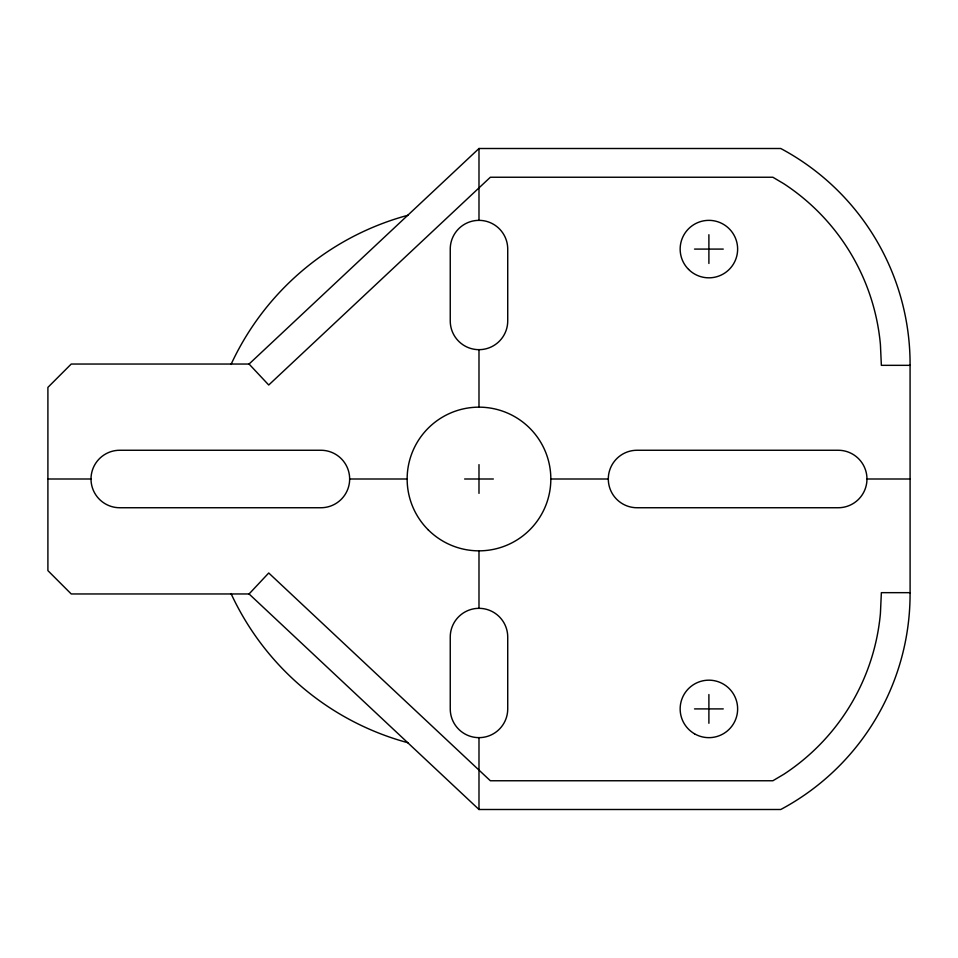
<?xml version="1.0" encoding="UTF-8"?>
<svg xmlns="http://www.w3.org/2000/svg" width="958" height="958" viewBox="0 0 958 958"><rect width="100%" height="100%" fill="white"/><g stroke="black" fill="none" stroke-linecap="round" stroke-linejoin="round"><path stroke-width="1.44" d="M910.1 592.667L910.076 593.96A244.278 244.278 0 0 1 780.746 809.498L478.988 809.498L249.068 593.96L71.227 593.96L47.9 570.621L47.9 387.379L71.227 364.04L249.068 364.04L478.988 148.502L780.746 148.502A244.278 244.278 0 0 1 910.076 364.04L910.1 592.667L881.36 592.667L880.426 613.336A215.514 215.514 0 0 1 783.895 774.22L772.866 780.758L490.352 780.758L268.731 572.992L249.068 593.96M694.526 249.092L723.266 249.092M910.1 365.333L881.36 365.333L880.426 344.664A215.514 215.514 0 0 0 783.895 183.78L772.866 177.242L490.352 177.242L268.731 385.008L249.068 364.04M47.9 479L91.01 479A28.74 28.74 0 0 1 119.75 450.26L320.918 450.26A28.74 28.74 0 0 1 349.658 479L407.138 479M464.618 479L493.358 479M550.838 479L608.306 479A28.74 28.74 0 0 1 637.046 450.26L838.226 450.26A28.74 28.74 0 0 1 866.966 479L910.1 479M694.526 708.908L723.266 708.908M708.896 234.722L708.896 263.462M708.896 694.538L708.896 723.278M478.988 148.502L478.988 220.352A28.74 28.74 0 0 1 507.728 249.092L507.728 320.93A28.74 28.74 0 0 1 478.988 349.67L478.988 407.15M478.988 464.63L478.988 493.37M478.988 550.85L478.988 608.33A28.74 28.74 0 0 1 507.728 637.07L507.728 708.908A28.74 28.74 0 0 1 478.988 737.648L478.988 809.498M866.966 479A28.74 28.74 0 0 1 838.226 507.74L637.046 507.74A28.74 28.74 0 0 1 608.306 479M478.988 220.352A28.74 28.74 0 0 0 450.248 249.092L450.248 320.93A28.74 28.74 0 0 0 478.988 349.67M91.01 479A28.74 28.74 0 0 0 119.75 507.74L320.918 507.74A28.74 28.74 0 0 0 349.658 479M478.988 737.648A28.74 28.74 0 0 1 450.248 708.908L450.248 637.07A28.74 28.74 0 0 1 478.988 608.33M408.3 742.833A273.138 273.138 0 0 1 231.034 593.553M231.034 364.447A273.138 273.138 0 0 1 408.3 215.167M428.178 529.798A71.85 71.85 0 0 0 548.383 497.597A71.85 71.85 0 0 0 460.391 409.605A71.85 71.85 0 0 0 428.178 529.798M688.574 269.414A28.74 28.74 0 0 0 736.654 256.528A28.74 28.74 0 0 0 701.46 221.334A28.74 28.74 0 0 0 688.574 269.414M694.526 733.804A28.74 28.74 0 0 0 737.636 708.908A28.74 28.74 0 0 0 694.526 684.024A28.74 28.74 0 0 0 694.526 733.804"/></g></svg>
